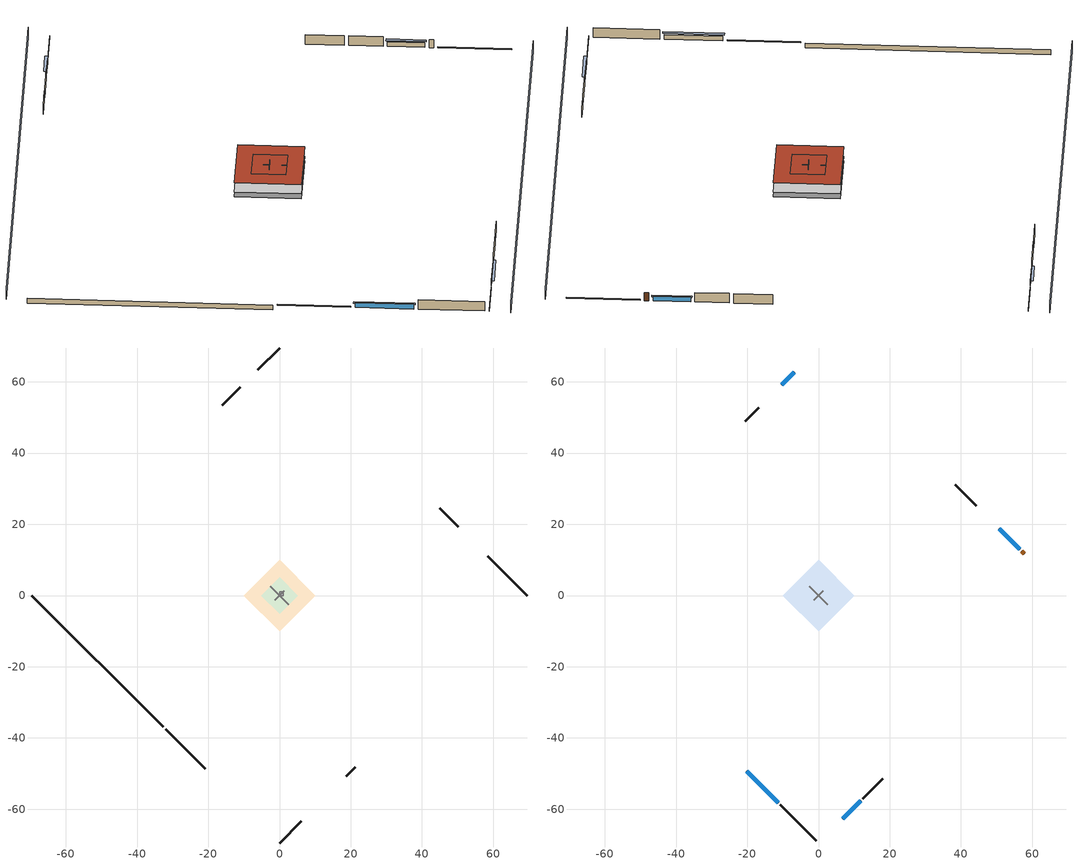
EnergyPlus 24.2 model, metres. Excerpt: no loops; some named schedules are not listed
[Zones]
central ac and furnace airloop ret air zone
 floor adiabatic (AdiabaticConst): 0,0 0,1 1,1 1,0 z0
 wall adiabatic (AdiabaticConst): 0,1 0,0 1,0 1,1 0,1 z0:1
 ceiling adiabatic (AdiabaticConst): 1,0 1,1 0,1 0,0 z1
crawlspace - vented
 floor foundation (Slab2 construction): -10.06,0 0,10.06 10.06,0 0,-10.06 z-0.91
 wall outside (RimJoist1 construction): -31.94,-37.58 -20.86,-48.65 z0.3:0.61
 wall outside (RimJoist2 construction): 0,69.52 -6.14,63.37 z0.3:0.61
 wall outside (RimJoist3 construction): 69.52,0 58.44,11.08 z0.3:0.61
 wall outside (RimJoist4 construction): 0,-69.52 6.14,-63.37 z0.3:0.61
 wall foundation (FoundationWall1 construction): -69.52,0 -32.6,-36.92 z-0.91:0.3
garage
 floor foundation (Slab1 construction): -5.17,0 0,5.17 5.17,0 0,-5.17 z0
 wall outside (Wall1 construction): -10.96,58.56 -16.13,53.39 z0.3:2.74
 wall outside (Wall2 construction): 50.17,19.35 45,24.52 z0.3:2.74
 wall outside (Wall9 construction): 18.74,-50.78 21.33,-48.19 z0.3:2.74
 wall to conditioned space (Wall5 construction Reversed): -2.59,2.59 2.59,-2.59 z0.3:2.74
 wall to conditioned space (Wall6 construction Reversed): -1.29,-1.29 1.29,1.29 z0.3:2.74
 roof outside (Roof1 construction): 0,5.17 -5.17,0 0,-5.17 5.17,0 z2.74
conditioned space
 floor to crawlspace - vented (Floor1 construction): -10.06,0 0,10.06 10.06,0 0,-10.06 z0.3
 wall outside (AdiabaticWallConstruction 1): 57.78,11.73 57.13,12.38 z0.3:2.34
 wall outside (AdiabaticWallConstruction): -20.2,-49.31 -11.37,-58.15 / 56.48,13.04 50.82,18.69 z0.3:1.49; -6.8,62.72 -10.3,59.22 z0.3:1.43; 6.8,-62.72 11.84,-57.67 z0.3:1.46
 wall outside (Wall3 construction): -10.71,-58.81 -0.66,-68.86 z0.3:2.74
 wall outside (Wall4 construction): -16.79,52.73 -20.56,48.96 z0.3:2.74
 wall outside (Wall7 construction): 44.34,25.18 38.44,31.07 z0.3:2.74
 wall outside (Wall8 construction): 12.5,-57.02 18.08,-51.43 z0.3:2.74
 window (WindowConstruction): -20.2,-49.31 -11.37,-58.15 z0.3:1.49
 window (WindowConstruction 1): -6.8,62.72 -10.3,59.22 z0.3:1.43
 window (WindowConstruction 2): 56.48,13.04 50.82,18.69 z0.3:1.49
 window (WindowConstruction 3): 6.8,-62.72 11.84,-57.67 z0.3:1.46
 door (Door): 57.78,11.73 57.14,12.38 z0.3:2.34
 roof outside (Roof2 construction): 0,10.06 -10.06,0 0,-10.06 10.06,0 z2.74
shading: 3.23,-72.75 72.75,-3.23 / -3.23,72.75 -72.75,3.23 z0:2.74; -11.15,-58.36 -20.42,-49.1 -20.85,-49.53 -11.58,-58.79 z1.8; -10.52,59 -6.58,62.93 -7.01,63.36 -10.95,59.43 z1.74; 50.61,18.91 56.69,12.82 57.12,13.25 51.04,19.34 z1.8; 12.06,-57.46 6.58,-62.93 7.01,-63.36 12.49,-57.89 z1.77
[Building]
Building 1: Terrain=Suburbs
[Site:Location]
Portland Intl Arpt_OR: Latitude {deg}=45.59; Longitude {deg}=-122.6; Time Zone {hr}=-8; Elevation {m}=33; Keep Site Location Information=Yes
[Site:GroundTemperature:Shallow]
10.2558, 8.96328, 8.85977, 9.47314, 11.9355, 14.3863, 16.5111, 17.8571, 17.9714, 16.8767, 14.8061, 12.4304
[Site:WaterMainsTemperature]
Calculation Method=Schedule; Temperature Schedule=mains temperature schedule
[Material] Roughness=Rough; Thermal Absorptance=0.9
Name | Thickness {m} | Conductivity {W/m-K} | Density {kg/m3} | Specific Heat {J/kg-K} | Solar Absorptance | Visible Absorptance
asphalt or fiberglass shingles | 0.00635 | 0.162714 | 1121.4 | 1465.45 | 0.85 | 0.85
concrete 4.0 in. | 0.1016 | 1.803125 | 2242.8 | 837.4 | 0.7 | 0.7
concrete 8.0 in. | 0.2032 | 1.803125 | 2242.8 | 837.4 | 0.7 | 0.7
door material | 0.04445 | 0.0612267 | 512.64 | 1214.23 | 0.7 | 0.7
floor covering | 0.0127 | 0.0433444 | 54.468 | 1339.84 | 0.6 | 0.6
floor stud and cavity | 0.1397 | 0.923637 | 92.3553 | 1139.71 | 0.7 | 0.7
furniture material conditioned space 1; furniture material garage 1 | 0.1524 | 0.115458 | 640.8 | 1214.23 | 0.6 | 0.6
gypsum board | 0.0127 | 0.160291 | 801 | 837.4 | 0.6 | 0.6
osb sheathing 0.5 in. | 0.0127 | 0.115458 | 512.64 | 1214.23 | 0.6 | 0.6
osb sheathing 0.5 in. 1; osb sheathing 0.5 in. 2; osb sheathing 0.5 in. 3 | 0.0127 | 0.115458 | 512.64 | 1214.23 | 0.7 | 0.7
osb sheathing 0.75 in. | 0.01905 | 0.115458 | 512.64 | 1214.23 | 0.7 | 0.7
rim joist stud and cavity | 0.0508 | 0.178688 | 50.32683 | 1063.81 | 0.6 | 0.6
roof rigid ins | 0.00254769 | 0.029427 | 32.04 | 1214.23 | 0.7 | 0.7
roof rigid ins 1 | 0.103632 | 0.029427 | 32.04 | 1214.23 | 0.7 | 0.7
roof stud and cavity | 0.2032 | 0.161866 | 78.34581 | 1123.46 | 0.7 | 0.7
soil 0.5 in. | 0.0127 | 1.9041 | 1842.3 | 418.7 | 0.7 | 0.7
wall rigid ins | 0.512978 | 0.029427 | 32.04 | 1214.23 | 0.7 | 0.7
wall stud and cavity | 0.1397 | 0.727959 | 139.0536 | 1170.24 | 0.6 | 0.6
wall stud and cavity 1 | 0.1397 | 0.550994 | 139.0536 | 1170.24 | 0.7 | 0.7
wall stud and cavity 2 | 0.1397 | 0.335416 | 139.0536 | 1170.24 | 0.7 | 0.7
wall stud and cavity 3 | 0.0889 | 0.380278 | 52.3479 | 1209.89 | 0.7 | 0.7
wall stud and cavity 4 | 0.0889 | 0.391764 | 83.0341 | 1211.67 | 0.7 | 0.7
wood siding | 0.0254 | 0.102417 | 544.68 | 1172.36 | 0.85 | 0.85
wood siding 1; wood siding 2 | 0.0254 | 0.102417 | 544.68 | 1172.36 | 0.7 | 0.7
[Material:NoMass]
Adiabatic: Roughness=Rough; Thermal Resistance {m2-K/W}=176.1; Thermal Absorptance=0.9; Solar Absorptance=0.7; Visible Absorptance=0.7
[WindowMaterial:SimpleGlazingSystem]
WindowMaterial: U-Factor {W/m2-K}=4.76952; Solar Heat Gain Coefficient=0.63
[Construction]
AdiabaticConst: Adiabatic
AdiabaticWallConstruction: wood siding 1, wall rigid ins, wall stud and cavity 3, gypsum board
AdiabaticWallConstruction 1: wood siding 2, wall rigid ins, wall stud and cavity 3, gypsum board
Door: door material
Floor1 construction: floor stud and cavity, osb sheathing 0.75 in., floor covering
FoundationWall1 construction: concrete 8.0 in.
furniture construction conditioned space 1: furniture material conditioned space 1
furniture construction garage 1: furniture material garage 1
PartitionWallConstruction: gypsum board, wall stud and cavity 4, gypsum board
RimJoist1 construction; RimJoist2 construction; RimJoist3 construction; RimJoist4 construction: wood siding, rim joist stud and cavity
Roof1 construction: asphalt or fiberglass shingles, roof rigid ins, osb sheathing 0.5 in.
Roof2 construction: asphalt or fiberglass shingles, roof rigid ins 1, osb sheathing 0.75 in., roof stud and cavity, gypsum board
Slab1 construction: concrete 4.0 in.
Slab2 construction: soil 0.5 in.
Wall1 construction; Wall2 construction: wood siding, osb sheathing 0.5 in. 1, wall stud and cavity
Wall3 construction; Wall4 construction: wood siding, osb sheathing 0.5 in. 1, wall stud and cavity 1, gypsum board
Wall5 construction Reversed: gypsum board, wall stud and cavity 2, osb sheathing 0.5 in. 2
Wall6 construction Reversed: gypsum board, wall stud and cavity 2, osb sheathing 0.5 in. 3
Wall7 construction; Wall8 construction: wood siding, osb sheathing 0.5 in. 3, wall stud and cavity 1, gypsum board
Wall9 construction: wood siding, osb sheathing 0.5 in. 3, wall stud and cavity
WindowConstruction; WindowConstruction 1; WindowConstruction 2; WindowConstruction 3: WindowMaterial
[Zone] Multiplier=1
Name | Volume {m3} | Part of Total Floor Area
central ac and furnace airloop ret air zone | 1 | No
conditioned space | 493.619 | Yes
crawlspace - vented | 246.81 | Yes
garage | 130.484 | Yes
[Space]
Name | Zone | Space Type | Volume {m3}
central ac and furnace airloop ret air space | central ac and furnace airloop ret air zone | Plenum Space Type
conditioned space 1 | conditioned space |  | 493.619
crawlspace - vented 1 | crawlspace - vented |  | 246.81
garage 1 | garage |  | 130.484
[SpaceList]
Plenum Space Type: central ac and furnace airloop ret air space
[OtherEquipment] Design Level Calculation Method=EquipmentLevel
Name | Fuel Type | Zone or ZoneList or Space or SpaceList | Schedule | Design Level {W} | Fraction Latent | Fraction Radiant | Fraction Lost
central ac and furnace airloop_0 RetCondToRP; central ac and furnace airloop_0 RetSensLkToRP | None | central ac and furnace airloop ret air space | Always On Discrete | 0 | 0 | 0 | 0
central ac and furnace airloop_0 RetLatLkToRP | None | central ac and furnace airloop ret air space | Always On Discrete | 0 | 1 | 0 | 0
central ac and furnace airloop_0 SupCondToLv; central ac and furnace airloop_0 SupSensLkToCond; mech vent house fan sensible load | None | conditioned space 1 | Always On Discrete | 0 | 0 | 0 | 0
central ac and furnace airloop_0 SupLatLkToCond; mech vent house fan latent load | None | conditioned space 1 | Always On Discrete | 0 | 1 | 0 | 0
clothes dryer 1 | Electricity | conditioned space 1 | clothes_dryer | 0 | 0.015 | 0.081 | 0.85
cooking range 1 | NaturalGas | conditioned space 1 | cooking_range | 12313.3 | 0.16 | 0.384 | 0.2
general water use latent | None | conditioned space 1 | general water use schedule | 25.6591 | 1 | 0 | 0
general water use sensible | None | conditioned space 1 | general water use schedule | -25.2881 | 0 | 0.6 | 0
central ac and furnace airloop_0 RetCondToDZ; central ac and furnace airloop_0 SupCondToDZ; central ac and furnace airloop_0 SupSensLkToDZ | None | crawlspace - vented 1 | Always On Discrete | 0 | 0 | 0 | 0
central ac and furnace airloop_0 SupLatLkToDZ | None | crawlspace - vented 1 | Always On Discrete | 0 | 1 | 0 | 0
water heater energy adjustment1 | Electricity | garage 1 | Always On Discrete | 0.01 | 0 | 0 | 1
water heater lat | None | garage 1 | Always On Discrete | 0 | 1 | 0 | 0
water heater sens | None | garage 1 | Always On Discrete | 0 | 0 | 0 | 0
[SurfaceProperty:IncidentSolarMultiplier] Incident Solar Multiplier=1; Incident Solar Multiplier Schedule=trans schedule winter=0.85 summer=0.7
Window1; Window2; Window3; Window4
[InternalMass]
Name | Construction | Zone or ZoneList | Space or SpaceList | Surface Area {m2}
furniture mass conditioned space 1 | furniture construction conditioned space 1 | conditioned space | conditioned space 1 | 80.97429
partition wall mass | PartitionWallConstruction | conditioned space | conditioned space 1 | 202.436
furniture mass garage 1 | furniture construction garage 1 | garage | garage 1 | 5.35122
[Lights] Design Level Calculation Method=LightingLevel; Return Air Fraction=0; Fraction Radiant=0.6; Fraction Visible=0.2; Fraction Replaceable=1
Name | Zone or ZoneList or Space or SpaceList | Schedule | Lighting Level {W}
interior lighting | conditioned space 1 | lighting_interior | 310.805
garage lighting | garage 1 | lighting_garage | 8.98877
[People]
occupants: Zone or ZoneList or Space or SpaceList=conditioned space 1; Number of People Schedule=occupants; Number of People Calculation Method=People; Number of People=1; Fraction Radiant=0.314171; Sensible Heat Fraction=0.56303; Activity Level Schedule=occupants activity schedule; Carbon Dioxide Generation Rate {m3/s-W}=0; Enable ASHRAE 55 Comfort Warnings=No; Mean Radiant Temperature Calculation Type=EnclosureAveraged
[ElectricEquipment] Zone or ZoneList or Space or SpaceList=conditioned space 1; Design Level Calculation Method=EquipmentLevel
Name | Schedule | Design Level {W} | Fraction Latent | Fraction Radiant | Fraction Lost
ceiling fan | ceiling_fan | 17.2206 | 0 | 0.558 | 0
clothes dryer | clothes_dryer | 13135.7 | 0.015 | 0.081 | 0.85
clothes washer | clothes_washer | 751.211 | 0.03 | 0.162 | 0.7
cooking range | cooking_range | 420.146 | 0.16 | 0.384 | 0.2
fridge | fridge schedule | 45.9075 | 0 | 0.6 | 0
mech vent bath fan 0 | mech vent bath fan 0 schedule | 30 | 0 | 0 | 1
mech vent house fan | mech vent house fan schedule | 0 | 0 | 0 | 1
mech vent house fan cfis | mech vent house fan cfis schedule | 0 | 0 | 0 | 0
mech vent range fan 0 | mech vent range fan 0 schedule | 30 | 0 | 0 | 1
misc plug loads | plug_loads_other | 615.757 | 0.021 | 0.558 | 0.049
misc tv | plug_loads_tv | 735.001 | 0 | 0.6 | 0
whole house fan | Always On Discrete | 0 | 0 | 0 | 1
[ZoneInfiltration:DesignFlowRate] Schedule=Always On Discrete
Name | Zone or ZoneList or Space or SpaceList | Design Flow Rate Calculation Method | Design Flow Rate {m3/s} | Air Changes per Hour {1/hr} | Constant Term Coefficient | Temperature Term Coefficient | Velocity Term Coefficient | Velocity Squared Term Coefficient
infil flow; natural vent flow; whole house fan flow | conditioned space 1 | Flow/Zone | 0
crawlspace_vented 1 duct leakage imbalance infil flow | crawlspace - vented 1 | Flow/Zone | 0
infil crawlspace - vented 1 | crawlspace - vented 1 | AirChanges/Hour |  | 2.6013 | 1 | 0 | 0 | 0
[ZoneMixing] Schedule=Always On Continuous; Design Flow Rate Calculation Method=Flow/Zone; Design Flow Rate {m3/s}=0
Name | Zone or Space | Source Zone or Space
central ac and furnace airloop_0 ZoneMixDZToCond mix | conditioned space | crawlspace - vented
central ac and furnace airloop_0 ZoneMixCondToDZ mix | crawlspace - vented | conditioned space
[SurfaceProperty:ExposedFoundationPerimeter] Exposed Perimeter Calculation Method=TotalExposedPerimeter
Name | Total Exposed Perimeter {m}
Slab2 | 52.21224
Slab1 | 18.288
[ZoneInfiltration:EffectiveLeakageArea]
infil garage 1: Zone or Space=garage 1; Schedule=Always On Discrete; Effective Air Leakage Area {cm2}=679.592; Stack Coefficient=0.000129147; Wind Coefficient=4.64657e-05
[AvailabilityManager:Scheduled]
central ac and furnace airloop Availability Manager: Schedule=Always On Discrete
[AirLoopHVAC:ReturnPlenum]
Air Loop HVAC Return Plenum 1: Zone=central ac and furnace airloop ret air zone
[Foundation:Kiva] Wall Depth Below Slab {m}=0.2032
Name | Initial Indoor Air Temperature {C} | Wall Height Above Grade {m}
Foundation Kiva 1 | 13.4258 | 0.1016
Foundation Kiva 2 | 8.69436 | 0.3048
[Foundation:Kiva:Settings]
Soil Conductivity {W/m-K}=1.9041; Soil Density {kg/m3}=1842.3; Soil Specific Heat {J/kg-K}=418.7; Ground Solar Absorptivity=0.9; Ground Thermal Absorptivity=0.9; Ground Surface Roughness {m}=0.03; Far-Field Width {m}=40; Deep-Ground Boundary Condition=ZeroFlux; Deep-Ground Depth {m}=40; Minimum Cell Dimension {m}=0.2; Maximum Cell Growth Coefficient=3; Simulation Timestep=Timestep
[Exterior:Lights]
exterior lighting: Schedule=exterior lighting schedule; Design Level {W}=8.01452
[EnergyManagementSystem:GlobalVariable]
central_ac_and_furnace_airloop_0_DuctImbalLkExhFanEquivCond
central_ac_and_furnace_airloop_0_DuctImbalLkExhFanEquivDZ
central_ac_and_furnace_airloop_0_DuctImbalLkSupFanEquivCond
central_ac_and_furnace_airloop_0_DuctImbalLkSupFanEquivDZ
central_ac_and_furnace_airloop_0_DZ_T
central_ac_and_furnace_airloop_0_DZ_W
central_ac_and_furnace_airloop_0_RetCondToDZ
central_ac_and_furnace_airloop_0_RetCondToRP
central_ac_and_furnace_airloop_0_RetLatLkToRP
central_ac_and_furnace_airloop_0_RetSensLkToRP
central_ac_and_furnace_airloop_0_SupCondToDZ
central_ac_and_furnace_airloop_0_SupCondToLv
central_ac_and_furnace_airloop_0_SupLatLkToCond
central_ac_and_furnace_airloop_0_SupLatLkToDZ
central_ac_and_furnace_airloop_0_SupSensLkToCond
central_ac_and_furnace_airloop_0_SupSensLkToDZ
central_ac_and_furnace_airloop_0_ZoneMixCondToDZ
central_ac_and_furnace_airloop_0_ZoneMixDZToCond
central_ac_and_furnace_airloop_AH_MFR
central_ac_and_furnace_airloop_AH_Tout
central_ac_and_furnace_airloop_AH_VFR
central_ac_and_furnace_airloop_AH_Wout
central_ac_and_furnace_airloop_Fan_RTF
central_ac_and_furnace_airloop_RA_T
central_ac_and_furnace_airloop_Ra_W
infil_program_Qfan
infil_program_Qinf
natural_vent_program_Qnv
natural_vent_program_Qwhf
[EnergyManagementSystem:Sensor]
Name | Output:Variable or Output:Meter Index Key | Output:Variable or Output:Meter
airflow_gain | infil flow | Infiltration Sensible Heat Gain Energy
airflow_gain_1 | natural vent flow | Infiltration Sensible Heat Gain Energy
airflow_gain_2 | whole house fan flow | Infiltration Sensible Heat Gain Energy
airflow_loss | infil flow | Infiltration Sensible Heat Loss Energy
airflow_loss_1 | natural vent flow | Infiltration Sensible Heat Loss Energy
airflow_loss_2 | whole house fan flow | Infiltration Sensible Heat Loss Energy
central_ac_and_furnace_airloop_0_DZ_T_s | crawlspace - vented | Zone Air Temperature
central_ac_and_furnace_airloop_0_DZ_W_s | crawlspace - vented | Zone Mean Air Humidity Ratio
central_ac_and_furnace_airloop_AH_MFR_s | Node 6 | System Node Mass Flow Rate
central_ac_and_furnace_airloop_AH_Tout_s | Node 6 | System Node Temperature
central_ac_and_furnace_airloop_AH_VFR_s | Node 6 | System Node Current Density Volume Flow Rate
central_ac_and_furnace_airloop_AH_Wout_s | Node 6 | System Node Humidity Ratio
central_ac_and_furnace_airloop_RA_T_s | Node 9 | System Node Temperature
central_ac_and_furnace_airloop_Ra_W_s | Node 9 | System Node Humidity Ratio
clg_load_cond |  | Cooling:EnergyTransfer:Zone:CONDITIONED SPACE
clg_load_duct |  | Cooling:EnergyTransfer:Zone:CENTRAL AC AND FURNACE AIRLOOP RET AIR ZONE
clg_sp_s; clg_sp_s_1 | cooling setpoint | Schedule Value
clothes_dryer_exhaust_0_sch_s | clothes_dryer | Schedule Value
cool_season | cooling season schedule | Schedule Value
ducts_conv | central ac and furnace airloop_0 RetCondToRP | Other Equipment Convective Heating Energy
ducts_conv_1 | central ac and furnace airloop_0 RetLatLkToRP | Other Equipment Convective Heating Energy
ducts_conv_2 | central ac and furnace airloop_0 RetSensLkToRP | Other Equipment Convective Heating Energy
ducts_conv_3 | central ac and furnace airloop_0 SupCondToLv | Other Equipment Convective Heating Energy
ducts_conv_4 | central ac and furnace airloop_0 SupLatLkToCond | Other Equipment Convective Heating Energy
ducts_conv_5 | central ac and furnace airloop_0 SupSensLkToCond | Other Equipment Convective Heating Energy
ducts_rad | central ac and furnace airloop_0 RetCondToRP | Other Equipment Radiant Heating Energy
ducts_rad_1 | central ac and furnace airloop_0 RetLatLkToRP | Other Equipment Radiant Heating Energy
ducts_rad_2 | central ac and furnace airloop_0 RetSensLkToRP | Other Equipment Radiant Heating Energy
ducts_rad_3 | central ac and furnace airloop_0 SupCondToLv | Other Equipment Radiant Heating Energy
ducts_rad_4 | central ac and furnace airloop_0 SupLatLkToCond | Other Equipment Radiant Heating Energy
ducts_rad_5 | central ac and furnace airloop_0 SupSensLkToCond | Other Equipment Radiant Heating Energy
htg_load_cond |  | Heating:EnergyTransfer:Zone:CONDITIONED SPACE
htg_load_duct |  | Heating:EnergyTransfer:Zone:CENTRAL AC AND FURNACE AIRLOOP RET AIR ZONE
htg_sp_s; htg_sp_s_1 | heating setpoint | Schedule Value
ig_ee_conv | ceiling fan | Electric Equipment Convective Heating Energy
ig_ee_conv_1 | clothes dryer | Electric Equipment Convective Heating Energy
ig_ee_conv_3 | cooking range | Electric Equipment Convective Heating Energy
ig_ee_conv_4 | fridge | Electric Equipment Convective Heating Energy
ig_ee_conv_5 | misc plug loads | Electric Equipment Convective Heating Energy
ig_ee_conv_6 | misc tv | Electric Equipment Convective Heating Energy
ig_ee_conv_7 | whole house fan | Electric Equipment Convective Heating Energy
ig_ee_rad | ceiling fan | Electric Equipment Radiant Heating Energy
ig_ee_rad_1 | clothes dryer | Electric Equipment Radiant Heating Energy
ig_ee_rad_3 | cooking range | Electric Equipment Radiant Heating Energy
ig_ee_rad_4 | fridge | Electric Equipment Radiant Heating Energy
ig_ee_rad_5 | misc plug loads | Electric Equipment Radiant Heating Energy
ig_ee_rad_6 | misc tv | Electric Equipment Radiant Heating Energy
ig_ee_rad_7 | whole house fan | Electric Equipment Radiant Heating Energy
ig_lgt_conv | interior lighting | Lights Convective Heating Energy
ig_lgt_rad | interior lighting | Lights Radiant Heating Energy
ig_lgt_vis | interior lighting | Lights Visible Radiation Heating Energy
ig_oe_conv | clothes dryer 1 | Other Equipment Convective Heating Energy
ig_oe_conv_1 | cooking range 1 | Other Equipment Convective Heating Energy
ig_oe_conv_2 | general water use latent | Other Equipment Convective Heating Energy
ig_oe_conv_3 | general water use sensible | Other Equipment Convective Heating Energy
ig_oe_rad | clothes dryer 1 | Other Equipment Radiant Heating Energy
ig_oe_rad_1 | cooking range 1 | Other Equipment Radiant Heating Energy
ig_oe_rad_2 | general water use latent | Other Equipment Radiant Heating Energy
ig_oe_rad_3 | general water use sensible | Other Equipment Radiant Heating Energy
ig_ppl_conv | occupants | People Convective Heating Energy
ig_ppl_rad | occupants | People Radiant Heating Energy
im_conv | furniture mass conditioned space 1 | Surface Inside Face Convection Heat Gain Energy
im_conv_1 | partition wall mass | Surface Inside Face Convection Heat Gain Energy
im_ig | furniture mass conditioned space 1 | Surface Inside Face Internal Gains Radiation Heat Gain Energy
im_ig_1 | partition wall mass | Surface Inside Face Internal Gains Radiation Heat Gain Energy
im_lgt | furniture mass conditioned space 1 | Surface Inside Face Lights Radiation Heat Gain Energy
im_lgt_1 | partition wall mass | Surface Inside Face Lights Radiation Heat Gain Energy
im_sol | furniture mass conditioned space 1 | Surface Inside Face Solar Radiation Heat Gain Energy
im_sol_1 | partition wall mass | Surface Inside Face Solar Radiation Heat Gain Energy
im_surf | furniture mass conditioned space 1 | Surface Inside Face Net Surface Thermal Radiation Heat Gain Energy
im_surf_1 | partition wall mass | Surface Inside Face Net Surface Thermal Radiation Heat Gain Energy
mech_vent_bath_fan_0_sch_s | mech vent bath fan 0 schedule | Schedule Value
mech_vent_range_fan_0_sch_s | mech vent range fan 0 schedule | Schedule Value
mv_conv | mech vent bath fan 0 | Electric Equipment Convective Heating Energy
mv_conv_1 | mech vent house fan | Electric Equipment Convective Heating Energy
mv_conv_2 | mech vent house fan cfis | Electric Equipment Convective Heating Energy
mv_conv_3 | mech vent range fan 0 | Electric Equipment Convective Heating Energy
mv_conv_4 | mech vent house fan latent load | Other Equipment Convective Heating Energy
mv_conv_5 | mech vent house fan sensible load | Other Equipment Convective Heating Energy
mv_rad | mech vent bath fan 0 | Electric Equipment Radiant Heating Energy
mv_rad_1 | mech vent house fan | Electric Equipment Radiant Heating Energy
mv_rad_2 | mech vent house fan cfis | Electric Equipment Radiant Heating Energy
mv_rad_3 | mech vent range fan 0 | Electric Equipment Radiant Heating Energy
mv_rad_4 | mech vent house fan latent load | Other Equipment Radiant Heating Energy
mv_rad_5 | mech vent house fan sensible load | Other Equipment Radiant Heating Energy
natural_vent_s | natural vent schedule | Schedule Value
out_pb_s |  | Site Outdoor Air Barometric Pressure
out_wt_s |  | Site Outdoor Air Humidity Ratio
site_vw_s |  | Site Wind Speed
ss_back_out | Window1 | Surface Window Shortwave from Zone Back Out Window Heat Transfer Rate
ss_back_out_1 | Window2 | Surface Window Shortwave from Zone Back Out Window Heat Transfer Rate
ss_back_out_2 | Window3 | Surface Window Shortwave from Zone Back Out Window Heat Transfer Rate
ss_back_out_3 | Window4 | Surface Window Shortwave from Zone Back Out Window Heat Transfer Rate
ss_conv | Door1 | Surface Inside Face Convection Heat Gain Energy
ss_conv_1 | Window1 | Surface Inside Face Convection Heat Gain Energy
ss_conv_2 | Window2 | Surface Inside Face Convection Heat Gain Energy
ss_conv_3 | Window3 | Surface Inside Face Convection Heat Gain Energy
ss_conv_4 | Window4 | Surface Inside Face Convection Heat Gain Energy
ss_ig | Door1 | Surface Inside Face Internal Gains Radiation Heat Gain Energy
ss_ig_1 | Window1 | Surface Inside Face Internal Gains Radiation Heat Gain Energy
ss_ig_2 | Window2 | Surface Inside Face Internal Gains Radiation Heat Gain Energy
ss_ig_3 | Window3 | Surface Inside Face Internal Gains Radiation Heat Gain Energy
ss_ig_4 | Window4 | Surface Inside Face Internal Gains Radiation Heat Gain Energy
ss_lgt | Door1 | Surface Inside Face Lights Radiation Heat Gain Energy
ss_sol | Door1 | Surface Inside Face Solar Radiation Heat Gain Energy
ss_surf | Door1 | Surface Inside Face Net Surface Thermal Radiation Heat Gain Energy
